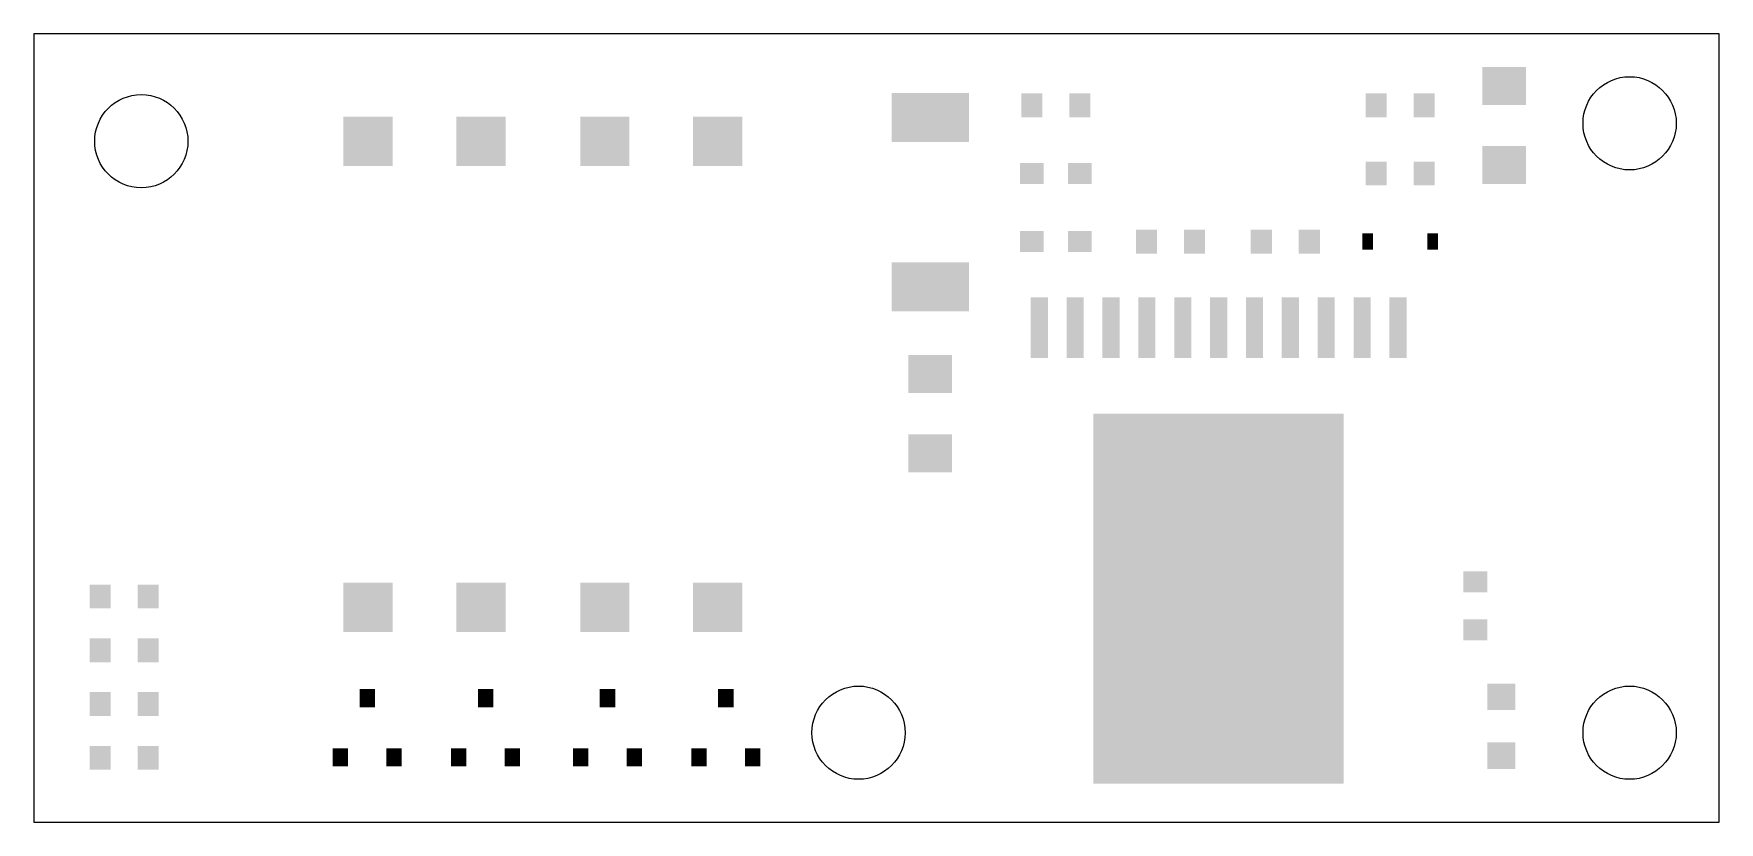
# Model space of a CAD drawing. Extents: x 0 to 2.35, y 0 to 1.1.
import ezdxf

# ---------------------------------------------------------------- set-up
doc = ezdxf.new("R2010")
doc.units = 0
doc.layers.add('20', color=178, linetype='CONTINUOUS')
doc.layers.add('31', color=251, linetype='CONTINUOUS')

# ---------------------------------------------------------------- blocks, each defined once
blk = doc.blocks.new('RECT')
blk.add_solid([(-0.5, -0.5), (0.5, -0.5), (-0.5, 0.5), (0.5, 0.5)])

msp = doc.modelspace()

# ---------------------------------------------------------------- linework, layer by layer
at = {"layer": '20'}
for p, q in [((2.35, 1.1), (0, 1.1)), ((0, 1.1), (0, 0)), ((2.35, 0), (2.35, 1.1)), ((0, 0), (2.35, 0))]:
    msp.add_line(p, q, dxfattribs=at)
for centre in [(2.225, 0.975), (0.15, 0.95), (1.15, 0.125), (2.225, 0.125)]:
    msp.add_circle(centre, 0.065, dxfattribs=at)

# ---------------------------------------------------------------- block references
at = {"layer": '31'}
for p, xscale, yscale, rotation in [((2.05, 1.027118), 0.052992, 0.060866, 90), ((1.25, 0.98311), 0.06874, 0.10811, 270), ((1.391535, 1), 0.02937, 0.033307, 180), ((1.458465, 1), 0.02937, 0.033307, 180), ((0.46626, 0.95), 0.06874, 0.06874, 180), ((0.79626, 0.95), 0.06874, 0.06874, 180), ((2.05, 0.916882), 0.052992, 0.060866, 90), ((1.871535, 0.905), 0.02937, 0.033307, 180), ((1.938465, 0.905), 0.02937, 0.033307, 180), ((1.391535, 0.81), 0.033307, 0.02937, 180), ((1.458465, 0.81), 0.033307, 0.02937, 180), ((1.711535, 0.81), 0.02937, 0.033307, 180), ((1.778465, 0.81), 0.02937, 0.033307, 180), ((1.859724, 0.81), 0.014803, 0.022677, 180), ((1.950276, 0.81), 0.014803, 0.022677, 180), ((1.25, 0.74689), 0.06874, 0.10811, 270), ((1.402, 0.69), 0.0239, 0.0849, 180), ((1.452, 0.69), 0.0239, 0.0849, 180), ((1.502, 0.69), 0.0239, 0.0849, 180), ((1.552, 0.69), 0.0239, 0.0849, 180), ((1.602, 0.69), 0.0239, 0.0849, 180), ((1.652, 0.69), 0.0239, 0.0849, 180), ((1.702, 0.69), 0.0239, 0.0849, 180), ((1.752, 0.69), 0.0239, 0.0849, 180), ((1.802, 0.69), 0.0239, 0.0849, 180), ((1.852, 0.69), 0.0239, 0.0849, 180), ((1.902, 0.69), 0.0239, 0.0849, 180), ((1.25, 0.625118), 0.052992, 0.060866, 90), ((1.652, 0.312), 0.516, 0.349, 270), ((1.25, 0.514882), 0.052992, 0.060866, 90), ((0.46626, 0.3), 0.06874, 0.06874, 180), ((0.79626, 0.3), 0.06874, 0.06874, 180), ((2.01, 0.335465), 0.02937, 0.033307, 90), ((2.01, 0.268535), 0.02937, 0.033307, 90), ((2.046, 0.175), 0.037, 0.039, 270), ((2.046, 0.093), 0.037, 0.039, 270)]:
    msp.add_blockref('RECT', p, dxfattribs=dict(at, xscale=xscale, yscale=yscale, rotation=rotation))
for p, xscale, yscale in [((1.871535, 1), 0.02937, 0.033307), ((1.938465, 1), 0.02937, 0.033307), ((0.62374, 0.95), 0.06874, 0.06874), ((0.95374, 0.95), 0.06874, 0.06874), ((1.391535, 0.905), 0.033307, 0.02937), ((1.458465, 0.905), 0.033307, 0.02937), ((1.551535, 0.81), 0.02937, 0.033307), ((1.618465, 0.81), 0.02937, 0.033307), ((0.092535, 0.315), 0.02937, 0.033307), ((0.159465, 0.315), 0.02937, 0.033307), ((0.62374, 0.3), 0.06874, 0.06874), ((0.95374, 0.3), 0.06874, 0.06874), ((0.092535, 0.24), 0.02937, 0.033307), ((0.159465, 0.24), 0.02937, 0.033307), ((0.092535, 0.165), 0.02937, 0.033307), ((0.159465, 0.165), 0.02937, 0.033307), ((0.465, 0.173307), 0.021496, 0.025433), ((0.63, 0.173307), 0.021496, 0.025433), ((0.8, 0.173307), 0.021496, 0.025433), ((0.965, 0.173307), 0.021496, 0.025433), ((0.092535, 0.09), 0.02937, 0.033307), ((0.159465, 0.09), 0.02937, 0.033307), ((0.427598, 0.09063), 0.021496, 0.025433), ((0.502402, 0.09063), 0.021496, 0.025433), ((0.592598, 0.09063), 0.021496, 0.025433), ((0.667402, 0.09063), 0.021496, 0.025433), ((0.762598, 0.09063), 0.021496, 0.025433), ((0.837402, 0.09063), 0.021496, 0.025433), ((0.927598, 0.09063), 0.021496, 0.025433), ((1.002402, 0.09063), 0.021496, 0.025433)]:
    msp.add_blockref('RECT', p, dxfattribs=dict(at, xscale=xscale, yscale=yscale))

doc.saveas('drawing.dxf')
